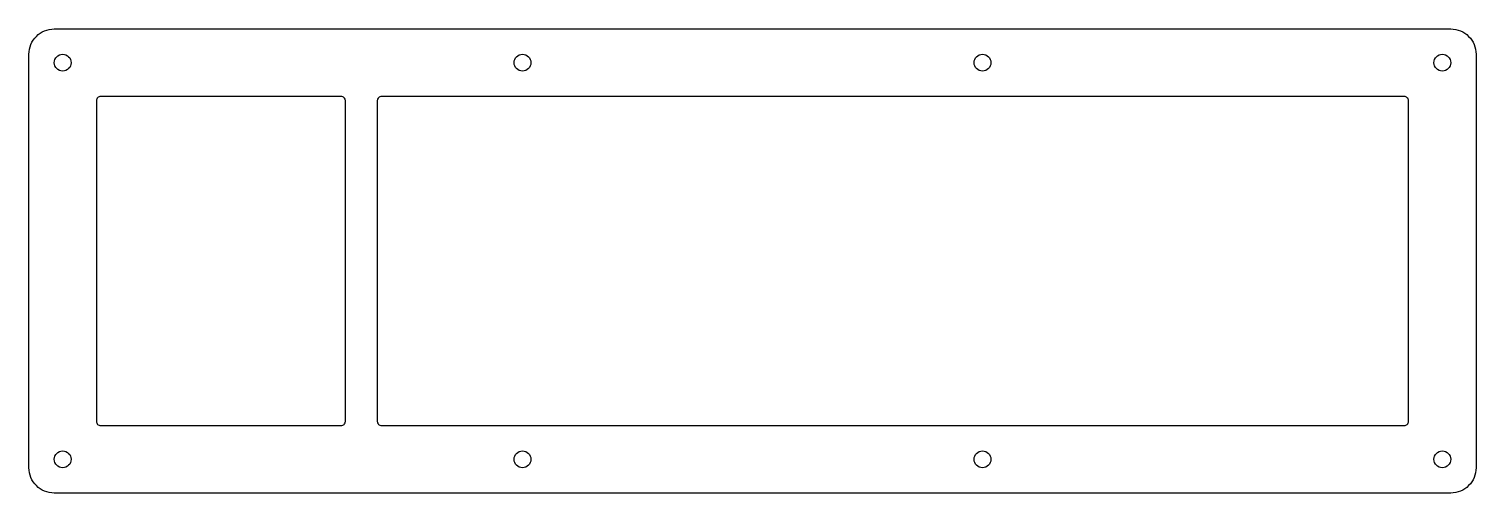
# Model space of a CAD drawing. Header units: millimetres. Extents: x -327 to 17, y -17 to 93.
import ezdxf

# ---------------------------------------------------------------- set-up
doc = ezdxf.new("R2010")
doc.units = ezdxf.units.MM
doc.layers.get('0').update_dxf_attribs({"linetype": 'CONTINUOUS'})

msp = doc.modelspace()

# ---------------------------------------------------------------- linework, layer by layer
for points in [[(17, -11, -0.414214), (11, -17), (-320.56, -17, -0.414214), (-326.56, -11), (-326.56, 87.2, -0.414214), (-320.56, 93.2), (11, 93.2, -0.414214), (17, 87.2)], [(-309.54, -0.98), (-252.44, -0.98, 0.414214), (-251.44, 0.02), (-251.44, 76.17, 0.414214), (-252.44, 77.17), (-309.54, 77.17, 0.414214), (-310.54, 76.17), (-310.54, 0.02, 0.414214)], [(-242.86, -0.98), (-0.03, -0.98, 0.414214), (0.97, 0.02), (0.97, 76.17, 0.414214), (-0.03, 77.17), (-242.86, 77.17, 0.414214), (-243.86, 76.17), (-243.86, 0.02, 0.414214)]]:
    msp.add_lwpolyline(points, format="xyb", close=True)
for centre in [(-318.55, 85.19), (-209.37, 85.19), (-100.19, 85.19), (8.99, 85.19), (-318.55, -8.99), (-209.37, -8.99), (-100.19, -8.99), (8.99, -8.99)]:
    msp.add_circle(centre, 2)

doc.saveas('drawing.dxf')
